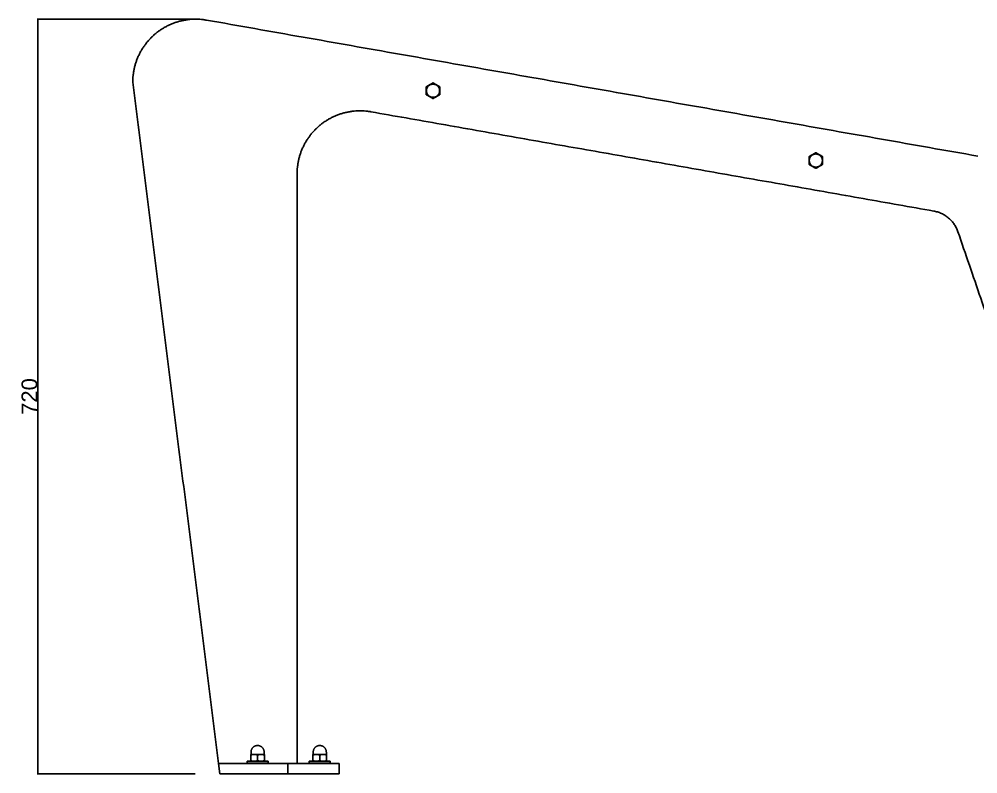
# Model space of a CAD drawing. Header units: millimetres. Extents: x -108 to 3869, y -1816 to 640.
# Drawn here: x -108 to 806, y -159 to 561 of the extents above; entities that cross this region are included whole.
import ezdxf

# ---------------------------------------------------------------- set-up
doc = ezdxf.new("R2010")
doc.units = ezdxf.units.MM
doc.header["$MEASUREMENT"] = 0
doc.layers.add('Domyślny', color=7, linetype='Continuous', true_color=0x000000)
doc.layers.add('Utwórz2D linie widoczne', color=7, linetype='Continuous', true_color=0x000000)
doc.styles.add('Arial', font='arial.ttf')
doc.dimstyles.new('Domyślny', dxfattribs={"dimtxt": 15, "dimasz": 1, "dimexe": 0.5, "dimexo": 0.5, "dimgap": 0.25, "dimtad": 1, "dimtoh": 1, "dimdec": 0, "dimzin": 1, "dimdsep": 46, "dimtxsty": 'Arial', "dimcen": 0.5, "dimazin": 0, "dimtfac": 1, "dimtdec": 4, "dimtix": 1, "dimtmove": 1, "dimatfit": 3, "dimfxl": 0, "dimtolj": 1, "dimtzin": 1, "dimarcsym": 0})

# ---------------------------------------------------------------- blocks, each defined once
blk = doc.blocks.new('*D2')
at = {"layer": 'Defpoints', "color": 0}
for p in [(60, 560.83), (-90.59, -158.88), (60, -158.88)]:
    blk.add_point(p, dxfattribs=at)
at = {"layer": 'Domyślny', "color": 0, "lineweight": -2}
for p, q in [((59.5, 560.83), (-91.09, 560.83)), ((-90.59, 559.83), (-90.59, -157.88)), ((59.5, -158.88), (-91.09, -158.88))]:
    blk.add_line(p, q, dxfattribs=at)
at = {"layer": 'Domyślny', "color": 0}
for points in [[(-90.42, 559.83), (-90.75, 559.83), (-90.59, 560.83)], [(-90.75, -157.88), (-90.42, -157.88), (-90.59, -158.88)]]:
    blk.add_solid(points, dxfattribs=at)
at = {"layer": 'Domyślny', "color": 0, "insert": (-98.49, 200.97), "char_height": 15, "attachment_point": 5, "rotation": 90, "style": 'Arial'}
blk.add_mtext('\\A1;720', dxfattribs=at)

msp = doc.modelspace()

# ---------------------------------------------------------------- linework, layer by layer
at = {"layer": 'Utwórz2D linie widoczne'}
for points in [[(70.42, 559.91), (42.87, 564.77), (21.43, 546.79), (0, 528.8), (0, 500.83)], [(156.72, 413.42), (156.72, 441.39), (178.16, 459.38), (199.59, 477.36), (227.14, 472.5)]]:
    msp.add_rational_spline(points, [1, 0.906307787037, 1, 0.906307787037, 1], degree=2, knots=[0, 0, 0, 52.359878, 52.359878, 104.719755, 104.719755, 104.719755], dxfattribs=at)
for points, degree in [([(805.87, 430.23), (438.15, 495.07), (70.42, 559.91)], 2), ([(0, 500.83), (40.87, 175.97), (81.74, -148.88)], 2), ([(282.99, 498.17), (281.41, 497.26), (279.84, 496.35)], 2), ([(279.84, 496.35), (279.84, 494.53), (279.84, 492.72)], 2), ([(286.34, 500.1), (284.77, 499.2), (283.19, 498.29)], 2), ([(289.49, 498.29), (287.91, 499.2), (286.34, 500.1)], 2), ([(292.84, 496.35), (291.27, 497.26), (289.69, 498.17)], 2), ([(292.84, 492.72), (292.84, 494.53), (292.84, 496.35)], 2), ([(279.84, 492.48), (279.84, 490.66), (279.84, 488.85)], 2), ([(279.84, 488.85), (281.41, 487.94), (282.99, 487.03)], 2), ([(283.2, 486.91), (284.77, 486), (286.34, 485.09)], 2), ([(286.34, 485.09), (287.91, 486), (289.49, 486.91)], 2), ([(289.7, 487.03), (291.27, 487.94), (292.84, 488.85)], 2), ([(292.84, 488.85), (292.84, 490.66), (292.84, 492.48)], 2), ([(227.14, 472.5), (495.45, 425.19), (763.77, 377.88)], 2), ([(648.04, 431.58), (646.46, 430.68), (644.89, 429.77)], 2), ([(644.89, 429.77), (644.89, 427.95), (644.89, 426.13)], 2), ([(651.39, 433.52), (649.82, 432.61), (648.24, 431.7)], 2), ([(654.54, 431.7), (652.96, 432.61), (651.39, 433.52)], 2), ([(657.89, 429.77), (656.32, 430.68), (654.74, 431.58)], 2), ([(657.89, 426.13), (657.89, 427.95), (657.89, 429.77)], 2), ([(644.89, 425.9), (644.89, 424.08), (644.89, 422.26)], 2), ([(644.89, 422.26), (646.46, 421.35), (648.04, 420.45)], 2), ([(654.74, 420.45), (656.32, 421.35), (657.89, 422.26)], 2), ([(657.89, 422.26), (657.89, 424.08), (657.89, 425.9)], 2), ([(156.72, -148.88), (156.72, 132.27), (156.72, 413.42)], 2), ([(648.24, 420.33), (649.82, 419.42), (651.39, 418.51)], 2), ([(651.39, 418.51), (652.96, 419.42), (654.54, 420.33)], 2), ([(786.93, 358.07), (873.89, 104.6), (960.84, -148.88)], 2), ([(112.51, -140.36), (114.08, -140.36), (115.65, -140.36)], 2), ([(112.51, -140.94), (112.51, -140.65), (112.51, -140.36)], 2), ([(112.51, -146.28), (112.51, -143.61), (112.51, -140.94)], 2), ([(112.76, -140.24), (112.76, -139.17), (112.76, -138.11)], 2), ([(115.86, -140.36), (119.01, -140.36), (122.15, -140.36)], 2), ([(119.01, -140.94), (119.01, -143.61), (119.01, -146.28)], 2), ([(122.22, -140.36), (122.24, -140.36), (122.26, -140.36)], 2), ([(122.36, -140.36), (123.93, -140.36), (125.51, -140.36)], 2), ([(125.26, -138.11), (125.26, -139.17), (125.26, -140.24)], 2), ([(125.51, -140.36), (125.51, -140.65), (125.51, -140.94)], 2), ([(125.51, -146.28), (125.51, -143.61), (125.51, -140.94)], 2), ([(171.84, -140.36), (173.42, -140.36), (174.99, -140.36)], 2), ([(171.84, -140.94), (171.84, -140.65), (171.84, -140.36)], 2), ([(171.84, -146.28), (171.84, -143.61), (171.84, -140.94)], 2), ([(172.09, -140.24), (172.09, -139.17), (172.09, -138.11)], 2), ([(175.2, -140.36), (178.34, -140.36), (181.49, -140.36)], 2), ([(178.34, -140.94), (178.34, -143.61), (178.34, -146.28)], 2), ([(181.55, -140.36), (181.57, -140.36), (181.59, -140.36)], 2), ([(181.7, -140.36), (183.27, -140.36), (184.84, -140.36)], 2), ([(184.59, -138.11), (184.59, -139.17), (184.59, -140.24)], 2), ([(184.84, -140.36), (184.84, -140.65), (184.84, -140.94)], 2), ([(184.84, -146.28), (184.84, -143.61), (184.84, -140.94)], 2), ([(83, -158.88), (82.37, -153.88), (81.74, -148.88)], 2), ([(81.74, -148.88), (85.1, -148.88), (88.46, -148.88), (91.82, -148.88)], 3), ([(91.82, -148.88), (119.8, -148.88), (147.77, -148.88)], 2), ([(109.01, -146.86), (119.01, -146.86), (129.01, -146.86)], 2), ([(109.01, -148.86), (109.01, -147.86), (109.01, -146.86)], 2), ([(129.01, -148.86), (119.01, -148.86), (109.01, -148.86)], 2), ([(112.51, -146.86), (112.51, -146.57), (112.51, -146.28)], 2), ([(125.51, -146.86), (125.51, -146.57), (125.51, -146.28)], 2), ([(129.01, -146.86), (129.01, -147.86), (129.01, -148.86)], 2), ([(196.72, -148.88), (172.25, -148.88), (147.77, -148.88)], 2), ([(147.77, -148.88), (147.77, -153.88), (147.77, -158.88)], 2), ([(168.34, -146.86), (178.34, -146.86), (188.34, -146.86)], 2), ([(168.34, -148.86), (168.34, -147.86), (168.34, -146.86)], 2), ([(188.34, -148.86), (178.34, -148.86), (168.34, -148.86)], 2), ([(171.84, -146.86), (171.84, -146.57), (171.84, -146.28)], 2), ([(184.84, -146.86), (184.84, -146.57), (184.84, -146.28)], 2), ([(188.34, -146.86), (188.34, -147.86), (188.34, -148.86)], 2), ([(196.72, -158.88), (196.72, -153.88), (196.72, -148.88)], 2), ([(83, -158.88), (86.36, -158.88), (89.72, -158.88), (93.08, -158.88)], 3), ([(93.08, -158.88), (120.43, -158.88), (147.77, -158.88)], 2), ([(196.72, -158.88), (172.25, -158.88), (147.77, -158.88)], 2)]:
    msp.add_open_spline(points, degree=degree, dxfattribs=at)
for points, weights in [([(279.84, 492.6), (279.84, 496.35), (283.09, 498.23)], [1, 0.866025403784, 1]), ([(280.09, 492.6), (280.09, 498.85), (286.34, 498.85)], [1, 0.707106781186, 1]), ([(283.09, 498.23), (286.34, 500.1), (289.59, 498.23)], [1, 0.866025403784, 1]), ([(292.59, 492.6), (292.59, 498.85), (286.34, 498.85)], [1, 0.707106781186, 1]), ([(289.59, 498.23), (292.84, 496.35), (292.84, 492.6)], [1, 0.866025403784, 1]), ([(283.09, 486.97), (279.84, 488.85), (279.84, 492.6)], [1, 0.866025403784, 1]), ([(286.34, 486.35), (280.09, 486.35), (280.09, 492.6)], [1, 0.707106781187, 1]), ([(289.59, 486.97), (286.34, 485.09), (283.09, 486.97)], [1, 0.866025403784, 1]), ([(286.34, 486.35), (292.59, 486.35), (292.59, 492.6)], [1, 0.707106781187, 1]), ([(292.84, 492.6), (292.84, 488.85), (289.59, 486.97)], [1, 0.866025403784, 1]), ([(644.89, 426.01), (644.89, 429.77), (648.14, 431.64)], [1, 0.866025403784, 1]), ([(645.14, 426.01), (645.14, 432.26), (651.39, 432.26)], [1, 0.707106781186, 1]), ([(648.14, 431.64), (651.39, 433.52), (654.64, 431.64)], [1, 0.866025403785, 1]), ([(657.64, 426.01), (657.64, 432.26), (651.39, 432.26)], [1, 0.707106781186, 1]), ([(654.64, 431.64), (657.89, 429.77), (657.89, 426.01)], [1, 0.866025403784, 1]), ([(648.14, 420.39), (644.89, 422.26), (644.89, 426.01)], [1, 0.866025403784, 1]), ([(651.39, 419.76), (645.14, 419.76), (645.14, 426.01)], [1, 0.707106781187, 1]), ([(651.39, 419.76), (657.64, 419.76), (657.64, 426.01)], [1, 0.707106781186, 1]), ([(657.89, 426.01), (657.89, 422.26), (654.64, 420.39)], [1, 0.866025403784, 1]), ([(654.64, 420.39), (651.39, 418.51), (648.14, 420.39)], [1, 0.866025403784, 1]), ([(763.77, 377.88), (781.19, 374.81), (786.93, 358.07)], [1, 0.861338849661, 1]), ([(119.01, -131.86), (112.76, -131.86), (112.76, -138.11)], [1, 0.707106781187, 1]), ([(125.26, -138.11), (125.26, -131.86), (119.01, -131.86)], [1, 0.707106781187, 1]), ([(178.34, -131.86), (172.09, -131.86), (172.09, -138.11)], [1, 0.707106781187, 1]), ([(184.59, -138.11), (184.59, -131.86), (178.34, -131.86)], [1, 0.707106781187, 1]), ([(112.64, -140.36), (112.76, -140.35), (112.76, -140.24)], [1, 0.725500431556, 1]), ([(112.65, -140.36), (112.65, -140.35), (112.66, -140.35)], [0.967575091083, 0.950469211967, 0.935929608385]), ([(125.26, -140.24), (125.26, -140.35), (125.37, -140.36)], [1, 0.725500431555, 1]), ([(125.37, -140.36), (125.36, -140.35), (125.36, -140.35)], [0.967575091083, 0.950469211967, 0.935929608385]), ([(171.98, -140.36), (172.09, -140.35), (172.09, -140.24)], [1, 0.725500431555, 1]), ([(171.98, -140.36), (171.99, -140.35), (171.99, -140.35)], [0.967575091083, 0.950469211967, 0.935929608385]), ([(184.59, -140.24), (184.59, -140.35), (184.71, -140.36)], [1, 0.725500431561, 1]), ([(184.7, -140.36), (184.7, -140.35), (184.69, -140.35)], [0.967575091083, 0.950469211966, 0.935929608385])]:
    msp.add_rational_spline(points, weights, degree=2, dxfattribs=at)
for points, knots in [([(115.76, -140.36), (115.48, -140.36), (115.2, -140.37), (114.66, -140.42), (114.38, -140.46), (113.57, -140.61), (113.04, -140.76), (112.51, -140.94)], [0.003797434, 0.003797434, 0.003797434, 0.003797434, 0.004743184, 0.004743184, 0.005688934, 0.005688934, 0.007580434, 0.007580434, 0.007580434, 0.007580434]), ([(119.01, -140.94), (118.48, -140.76), (117.94, -140.61), (116.86, -140.41), (116.31, -140.36), (115.76, -140.36)], [0.000000238, 0.000000238, 0.000000238, 0.000000238, 0.001898836, 0.001898836, 0.003797434, 0.003797434, 0.003797434, 0.003797434]), ([(122.22, -140.36), (121.95, -140.36), (121.69, -140.37), (121.16, -140.42), (120.88, -140.46), (120.07, -140.61), (119.54, -140.76), (119.01, -140.94)], [0.003844339, 0.003844339, 0.003844339, 0.003844339, 0.004743184, 0.004743184, 0.005688934, 0.005688934, 0.007580434, 0.007580434, 0.007580434, 0.007580434]), ([(125.51, -140.94), (124.98, -140.76), (124.44, -140.61), (123.36, -140.41), (122.81, -140.36), (122.26, -140.36)], [0.000000238, 0.000000238, 0.000000238, 0.000000238, 0.001898836, 0.001898836, 0.003797434, 0.003797434, 0.003797434, 0.003797434]), ([(175.09, -140.36), (174.82, -140.36), (174.54, -140.37), (173.99, -140.42), (173.72, -140.46), (172.91, -140.61), (172.37, -140.76), (171.84, -140.94)], [0.003797434, 0.003797434, 0.003797434, 0.003797434, 0.004743184, 0.004743184, 0.005688934, 0.005688934, 0.007580434, 0.007580434, 0.007580434, 0.007580434]), ([(178.34, -140.94), (177.81, -140.76), (177.28, -140.61), (176.19, -140.41), (175.65, -140.36), (175.09, -140.36)], [0.000000238, 0.000000238, 0.000000238, 0.000000238, 0.001898836, 0.001898836, 0.003797434, 0.003797434, 0.003797434, 0.003797434]), ([(181.55, -140.36), (181.29, -140.36), (181.03, -140.37), (180.49, -140.42), (180.22, -140.46), (179.41, -140.61), (178.87, -140.76), (178.34, -140.94)], [0.003844339, 0.003844339, 0.003844339, 0.003844339, 0.004743184, 0.004743184, 0.005688934, 0.005688934, 0.007580434, 0.007580434, 0.007580434, 0.007580434]), ([(184.84, -140.94), (184.31, -140.76), (183.78, -140.61), (182.69, -140.41), (182.15, -140.36), (181.59, -140.36)], [0.000000238, 0.000000238, 0.000000238, 0.000000238, 0.001898836, 0.001898836, 0.003797434, 0.003797434, 0.003797434, 0.003797434]), ([(112.51, -146.28), (113.04, -146.45), (113.57, -146.6), (114.62, -146.79), (115.12, -146.85), (115.64, -146.85)], [0.000000238, 0.000000238, 0.000000238, 0.000000238, 0.001898836, 0.001898836, 0.003657819, 0.003657819, 0.003657819, 0.003657819]), ([(115.9, -146.85), (116.13, -146.85), (116.36, -146.84), (116.86, -146.79), (117.13, -146.75), (117.94, -146.6), (118.48, -146.45), (119.01, -146.28)], [0.003962564, 0.003962564, 0.003962564, 0.003962564, 0.004743184, 0.004743184, 0.005688934, 0.005688934, 0.007580434, 0.007580434, 0.007580434, 0.007580434]), ([(119.01, -146.28), (119.54, -146.45), (120.07, -146.6), (121.11, -146.79), (121.61, -146.85), (122.11, -146.85)], [0.000000238, 0.000000238, 0.000000238, 0.000000238, 0.001898836, 0.001898836, 0.003632005, 0.003632005, 0.003632005, 0.003632005]), ([(122.38, -146.85), (122.61, -146.85), (122.85, -146.84), (123.36, -146.79), (123.63, -146.75), (124.44, -146.6), (124.98, -146.45), (125.51, -146.28)], [0.003936845, 0.003936845, 0.003936845, 0.003936845, 0.004743184, 0.004743184, 0.005688934, 0.005688934, 0.007580434, 0.007580434, 0.007580434, 0.007580434]), ([(171.84, -146.28), (172.37, -146.45), (172.91, -146.6), (173.96, -146.79), (174.47, -146.85), (174.99, -146.86)], [0.000000238, 0.000000238, 0.000000238, 0.000000238, 0.001898836, 0.001898836, 0.003679071, 0.003679071, 0.003679071, 0.003679071]), ([(175.24, -146.85), (175.47, -146.85), (175.69, -146.84), (176.19, -146.79), (176.47, -146.75), (177.28, -146.6), (177.81, -146.45), (178.34, -146.28)], [0.003962564, 0.003962564, 0.003962564, 0.003962564, 0.004743184, 0.004743184, 0.005688934, 0.005688934, 0.007580434, 0.007580434, 0.007580434, 0.007580434]), ([(178.34, -146.28), (178.87, -146.45), (179.41, -146.6), (180.45, -146.79), (180.94, -146.85), (181.45, -146.85)], [0.000000238, 0.000000238, 0.000000238, 0.000000238, 0.001898836, 0.001898836, 0.003632005, 0.003632005, 0.003632005, 0.003632005]), ([(181.7, -146.86), (181.94, -146.85), (182.18, -146.84), (182.69, -146.79), (182.97, -146.75), (183.78, -146.6), (184.31, -146.45), (184.84, -146.28)], [0.003915648, 0.003915648, 0.003915648, 0.003915648, 0.004743184, 0.004743184, 0.005688934, 0.005688934, 0.007580434, 0.007580434, 0.007580434, 0.007580434])]:
    msp.add_open_spline(points, degree=3, knots=knots, dxfattribs=at)

# ---------------------------------------------------------------- dimensions: what is measured, and where the dimension line sits
at = {"layer": 'Domyślny'}
dim = msp.add_aligned_dim(p1=(60, 560.83), p2=(60, -158.88), distance=-150.59, dimstyle='Domyślny', dxfattribs=at)
dim.commit()
dim.dimension.update_dxf_attribs({"geometry": '*D2', "text_midpoint": (-98.49, 200.97)})

doc.saveas('drawing.dxf')
